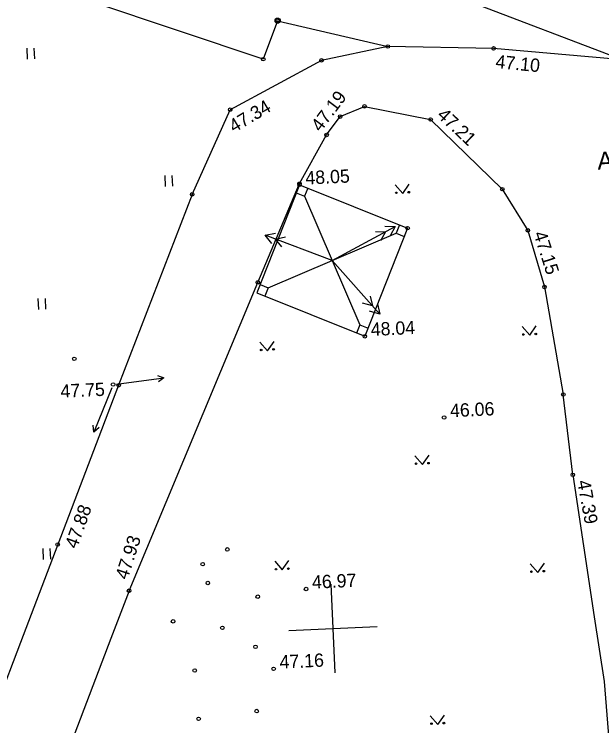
# Model space of a CAD drawing. Extents: x 641653 to 641999, y 6457621 to 6457927.
# Drawn here: x 641844.46 to 641877.66, y 6457729.06 to 6457769.24 of the extents above; entities that cross this region are included whole.
import ezdxf

# ---------------------------------------------------------------- set-up
doc = ezdxf.new("R2010")
doc.units = 0
for name, color, linetype in [('Level 12', 7, 'Continuous'), ('Level 26', 7, 'Continuous'), ('Level 28', 7, 'Continuous'), ('Level 3', 7, 'Continuous'), ('Level 30', 7, 'Continuous'), ('Level 31', 7, 'Continuous'), ('Level 41', 7, 'Continuous'), ('Level 54', 7, 'Continuous'), ('Level 58', 7, 'Continuous'), ('Level 59', 7, 'Continuous'), ('Level 61', 7, 'Continuous')]:
    doc.layers.add(name, color=color, linetype=linetype)

# ---------------------------------------------------------------- blocks, each defined once
blk = doc.blocks.new('KMURU_')
at = {"layer": 'Level 41'}
for p, q in [((-403, 505.28), (0, 0)), ((0, 0), (397, 505.28))]:
    blk.add_line(p, q, dxfattribs=at)
for centre, radius in [((-353, 55.28), 42.8), ((347, 55.28), 45.22)]:
    blk.add_circle(centre, radius, dxfattribs=at)
blk = doc.blocks.new('V_AIPN')
at = {"layer": 'Level 28'}
blk.add_circle((0, 0), 148, dxfattribs=at)
blk = doc.blocks.new('KMNOOL')
at = {"layer": 'Level 12'}
for p, q in [((200, 0), (2900, 0)), ((2553.76, 176.18), (2900, 0)), ((2900, 0), (2553.76, -186.54))]:
    blk.add_line(p, q, dxfattribs=at)
blk = doc.blocks.new('KKNOOL')
at = {"layer": 'Level 12'}
for p, q in [((200, 0), (2900, 0)), ((2555.03, 195.61), (2900, 0)), ((2900, 0), (2560.21, -218.93))]:
    blk.add_line(p, q, dxfattribs=at)
blk.add_lwpolyline([(2150.99, 185.24), (2483.98, 0), (2156.17, -213.75)], dxfattribs=at)
blk = doc.blocks.new('KHEIN_')
at = {"layer": 'Level 41'}
for p, q in [((0, 620.11), (0, 0)), ((405.61, 608.83), (405.61, 0))]:
    blk.add_line(p, q, dxfattribs=at)

msp = doc.modelspace()

# ---------------------------------------------------------------- linework, layer by layer
at = {"layer": 'Level 26'}
for p, q in [((641860.58, 6457759.608), (641858.163, 6457753.505)), ((641861.045, 6457759.424), (641860.86, 6457758.957)), ((641860.86, 6457758.957), (641863.993, 6457751.705)), ((641858.811, 6457753.783), (641866.042, 6457756.879)), ((641858.349, 6457753.969), (641858.811, 6457753.783)), ((641858.811, 6457753.783), (641858.628, 6457753.32)), ((641858.163, 6457753.505), (641864.273, 6457751.054)), ((641863.993, 6457751.705), (641864.459, 6457751.518))]:
    msp.add_line(p, q, dxfattribs=at)
at = {"layer": 'Level 28'}
for p, q in [((641859.345, 6457768.871), (641859.345, 6457768.871)), ((641858.532, 6457766.701), (641858.532, 6457766.701))]:
    msp.add_line(p, q, dxfattribs=at)
msp.add_lwpolyline([(641859.345, 6457768.871), (641858.532, 6457766.701), (641810.259, 6457782.846)], dxfattribs=at)
at = {"layer": 'Level 3'}
for p, q in [((641860.58, 6457759.608), (641860.58, 6457759.608)), ((641860.58, 6457759.608), (641866.69, 6457757.157)), ((641860.394, 6457759.144), (641860.86, 6457758.957)), ((641866.225, 6457757.341), (641866.042, 6457756.879)), ((641866.69, 6457757.157), (641864.273, 6457751.054)), ((641866.042, 6457756.879), (641866.504, 6457756.693)), ((641866.69, 6457757.157), (641866.69, 6457757.157)), ((641863.993, 6457751.705), (641863.808, 6457751.238)), ((641864.273, 6457751.054), (641864.273, 6457751.054))]:
    msp.add_line(p, q, dxfattribs=at)
at = {"layer": 'Level 30'}
for p, q in [((641865.576, 6457767.414), (641865.576, 6457767.414)), ((641871.552, 6457767.307), (641871.552, 6457767.307)), ((641861.824, 6457766.634), (641861.824, 6457766.634)), ((641856.665, 6457763.847), (641856.665, 6457763.847)), ((641864.253, 6457764.036), (641864.253, 6457764.036)), ((641862.111, 6457762.421), (641862.879, 6457763.459)), ((641862.879, 6457763.459), (641862.879, 6457763.459)), ((641867.993, 6457763.291), (641867.993, 6457763.291)), ((641862.111, 6457762.421), (641862.111, 6457762.421)), ((641860.58, 6457759.675), (641860.58, 6457759.675)), ((641872.041, 6457759.357), (641872.041, 6457759.357)), ((641854.516, 6457759.066), (641850.358, 6457748.286)), ((641854.516, 6457759.066), (641854.516, 6457759.066)), ((641873.486, 6457757.035), (641873.486, 6457757.035)), ((641858.224, 6457754.095), (641858.224, 6457754.095)), ((641874.423, 6457753.836), (641874.423, 6457753.836)), ((641850.358, 6457748.286), (641846.915, 6457739.296)), ((641850.358, 6457748.286), (641850.358, 6457748.286)), ((641875.487, 6457747.765), (641875.487, 6457747.765)), ((641876.024, 6457743.228), (641876.024, 6457743.228)), ((641846.915, 6457739.296), (641844.808, 6457733.763)), ((641846.915, 6457739.296), (641846.915, 6457739.296)), ((641850.951, 6457736.686), (641849.925, 6457733.993)), ((641850.951, 6457736.686), (641850.951, 6457736.686)), ((641849.925, 6457733.993), (641844.681, 6457720.223)), ((641844.808, 6457733.763), (641843.29, 6457729.78))]:
    msp.add_line(p, q, dxfattribs=at)
for points in [[(641917.832, 6457864.944), (641918.254, 6457859.57), (641920.669, 6457849.527), (641922.46, 6457842.276), (641923.419, 6457832.584), (641922.424, 6457825.829), (641921.172, 6457820.328), (641918.644, 6457810.924), (641916.621, 6457803.486), (641913.859, 6457793.954), (641910.885, 6457785.667), (641909.127, 6457782.136), (641905.554, 6457777.693), (641898.244, 6457772.862), (641892.652, 6457769.978), (641888.093, 6457768.322), (641883.116, 6457767.075), (641878.852, 6457766.662), (641871.552, 6457767.307), (641865.576, 6457767.414), (641861.824, 6457766.634), (641856.665, 6457763.847)], [(641861.033, 6457773.462), (641878.852, 6457766.662)], [(641859.345, 6457768.871), (641865.576, 6457767.414)], [(641854.516, 6457759.066), (641856.665, 6457763.847)], [(641862.879, 6457763.459), (641864.253, 6457764.036), (641867.993, 6457763.291), (641872.041, 6457759.357), (641873.486, 6457757.035), (641874.423, 6457753.836), (641875.487, 6457747.765)], [(641850.951, 6457736.686), (641858.224, 6457754.095), (641860.58, 6457759.675), (641862.111, 6457762.421)], [(641876.024, 6457743.228), (641875.487, 6457747.765)], [(641876.024, 6457743.228), (641877.236, 6457735.216)], [(641877.236, 6457735.216), (641877.79, 6457731.556), (641878.659, 6457720.745), (641878.701, 6457719.524), (641878.67, 6457718.728)]]:
    msp.add_lwpolyline(points, dxfattribs=at)
at = {"layer": 'Level 31'}
msp.add_line((641868.752, 6457746.467), (641868.752, 6457746.467), dxfattribs=at)
msp.add_circle((641868.752, 6457746.467), 0.1, dxfattribs=at)
at = {"layer": 'Level 41'}
for p, q in [((641845.164, 6457767.317), (641845.191, 6457766.697)), ((641845.569, 6457767.324), (641845.597, 6457766.715)), ((641852.968, 6457760.128), (641852.996, 6457759.509)), ((641853.374, 6457760.135), (641853.401, 6457759.527)), ((641845.797, 6457753.181), (641845.824, 6457752.562)), ((641846.202, 6457753.188), (641846.23, 6457752.58))]:
    msp.add_line(p, q, dxfattribs=at)
at = {"layer": 'Level 54'}
for centre in [(641859.345, 6457768.871), (641865.576, 6457767.414), (641858.532, 6457766.701), (641861.824, 6457766.634), (641864.253, 6457764.036), (641862.879, 6457763.459), (641860.58, 6457759.675), (641860.58, 6457759.608), (641872.041, 6457759.357), (641854.516, 6457759.066), (641866.69, 6457757.157), (641858.224, 6457754.095), (641874.423, 6457753.836), (641864.273, 6457751.054), (641847.852, 6457749.78), (641850.047, 6457748.331), (641850.358, 6457748.286), (641875.487, 6457747.765), (641868.752, 6457746.467), (641856.5, 6457739.017), (641855.111, 6457738.187), (641855.398, 6457737.119), (641860.953, 6457736.781), (641858.222, 6457736.347), (641853.437, 6457734.953), (641856.22, 6457734.591), (641858.095, 6457733.52), (641859.12, 6457732.273), (641854.659, 6457732.178), (641858.162, 6457729.888), (641854.882, 6457729.448)]:
    msp.add_circle(centre, 0.1, dxfattribs=at)
at = {"layer": 'Level 59'}
for centre in [(641871.552, 6457767.307), (641856.665, 6457763.847), (641867.993, 6457763.291), (641862.111, 6457762.421), (641873.486, 6457757.035), (641876.024, 6457743.228), (641846.915, 6457739.296), (641850.951, 6457736.686)]:
    msp.add_circle(centre, 0.1, dxfattribs=at)
at = {"layer": 'Level 61'}
for p, q in [((641862.355, 6457737.051), (641862.467, 6457734.554)), ((641862.355, 6457737.051), (641862.467, 6457734.554)), ((641862.355, 6457737.051), (641862.467, 6457734.554)), ((641862.355, 6457737.051), (641862.467, 6457734.554)), ((641859.97, 6457734.442), (641864.964, 6457734.666)), ((641859.97, 6457734.442), (641864.964, 6457734.666)), ((641859.97, 6457734.442), (641864.964, 6457734.666)), ((641859.97, 6457734.442), (641864.964, 6457734.666)), ((641859.97, 6457734.442), (641864.964, 6457734.666)), ((641859.97, 6457734.442), (641864.964, 6457734.666)), ((641859.97, 6457734.442), (641864.964, 6457734.666)), ((641859.97, 6457734.442), (641864.964, 6457734.666)), ((641862.467, 6457734.554), (641862.579, 6457732.057)), ((641862.467, 6457734.554), (641862.579, 6457732.057)), ((641862.467, 6457734.554), (641862.579, 6457732.057)), ((641862.467, 6457734.554), (641862.579, 6457732.057))]:
    msp.add_line(p, q, dxfattribs=at)

# ---------------------------------------------------------------- block references
at = {"layer": 'Level 12', "xscale": 0.0009998950477206614}
for yscale, rotation in [(0.0009998950477206614, 7.361854345532842), (0.0009998950477206616, -112.05360717220043)]:
    msp.add_blockref('KMNOOL', (641850.047, 6457748.331), dxfattribs=dict(at, yscale=yscale, rotation=rotation))
at = {"layer": 'Level 26'}
for p, xscale, yscale, rotation in [((641862.163, 6457755.189), 0.001499842571580992, 0.001499842571580992, 28.31220291520448), ((641862.708, 6457755.226), 0.0014998425715809919, 0.0014998425715809923, 159.43418910908412), ((641862.228, 6457755.555), 0.0014998425715809919, 0.001499842571580992, -48.414743509120825)]:
    msp.add_blockref('KKNOOL', p, dxfattribs=dict(at, xscale=xscale, yscale=yscale, rotation=rotation))
at = {"layer": 'Level 28', "xscale": 0.0009998950477206612, "yscale": 0.0009998950477206618, "rotation": 92.56410549043711}
msp.add_blockref('V_AIPN', (641859.345, 6457768.871), dxfattribs=at)
at = {"layer": 'Level 41', "xscale": 0.0009998950477206612, "yscale": 0.0009998950477206618, "rotation": 2.5641054904371217}
for name, p in [('KMURU_', (641866.413, 6457759.117)), ('KMURU_', (641873.59, 6457751.115)), ('KMURU_', (641858.77, 6457750.24)), ('KMURU_', (641867.525, 6457743.818)), ('KHEIN_', (641846.097, 6457738.445)), ('KMURU_', (641859.608, 6457737.861)), ('KMURU_', (641874.043, 6457737.718)), ('KMURU_', (641868.396, 6457729.139))]:
    msp.add_blockref(name, p, dxfattribs=at)

# ---------------------------------------------------------------- texts
at = {"layer": 'Level 31'}
msp.add_text('46.06', height=0.7499, rotation=2.5641, dxfattribs=at).set_placement((641869.102, 6457746.483))
at = {"layer": 'Level 58'}
msp.add_text('A.', height=0.9999, rotation=2.5641, dxfattribs=at).set_placement((641877.435, 6457760.462))
at = {"layer": 'Level 59'}
for s, rotation, p in [('47.10', 354.43, (641871.634, 6457766.205)), ('47.19', 52.9826, (641861.768, 6457762.549)), ('47.34', 30.5087, (641856.877, 6457762.528)), ('47.21', 316.6401, (641868.307, 6457763.477)), ('48.05', 2.5641, (641860.93, 6457759.624)), ('47.15', 287.8419, (641873.794, 6457756.853)), ('48.04', 2.5641, (641864.623, 6457751.069)), ('47.75', 2.5641, (641847.088, 6457747.58)), ('47.39', 280.3859, (641876.268, 6457742.866)), ('47.88', 70.1689, (641848.001, 6457739.011)), ('47.93', 72.0899, (641850.86, 6457737.267)), ('46.97', 2.5641, (641861.302, 6457736.797)), ('47.16', 2.5641, (641859.469, 6457732.289))]:
    msp.add_text(s, height=0.7499, rotation=rotation, dxfattribs=at).set_placement(p)

doc.saveas('drawing.dxf')
